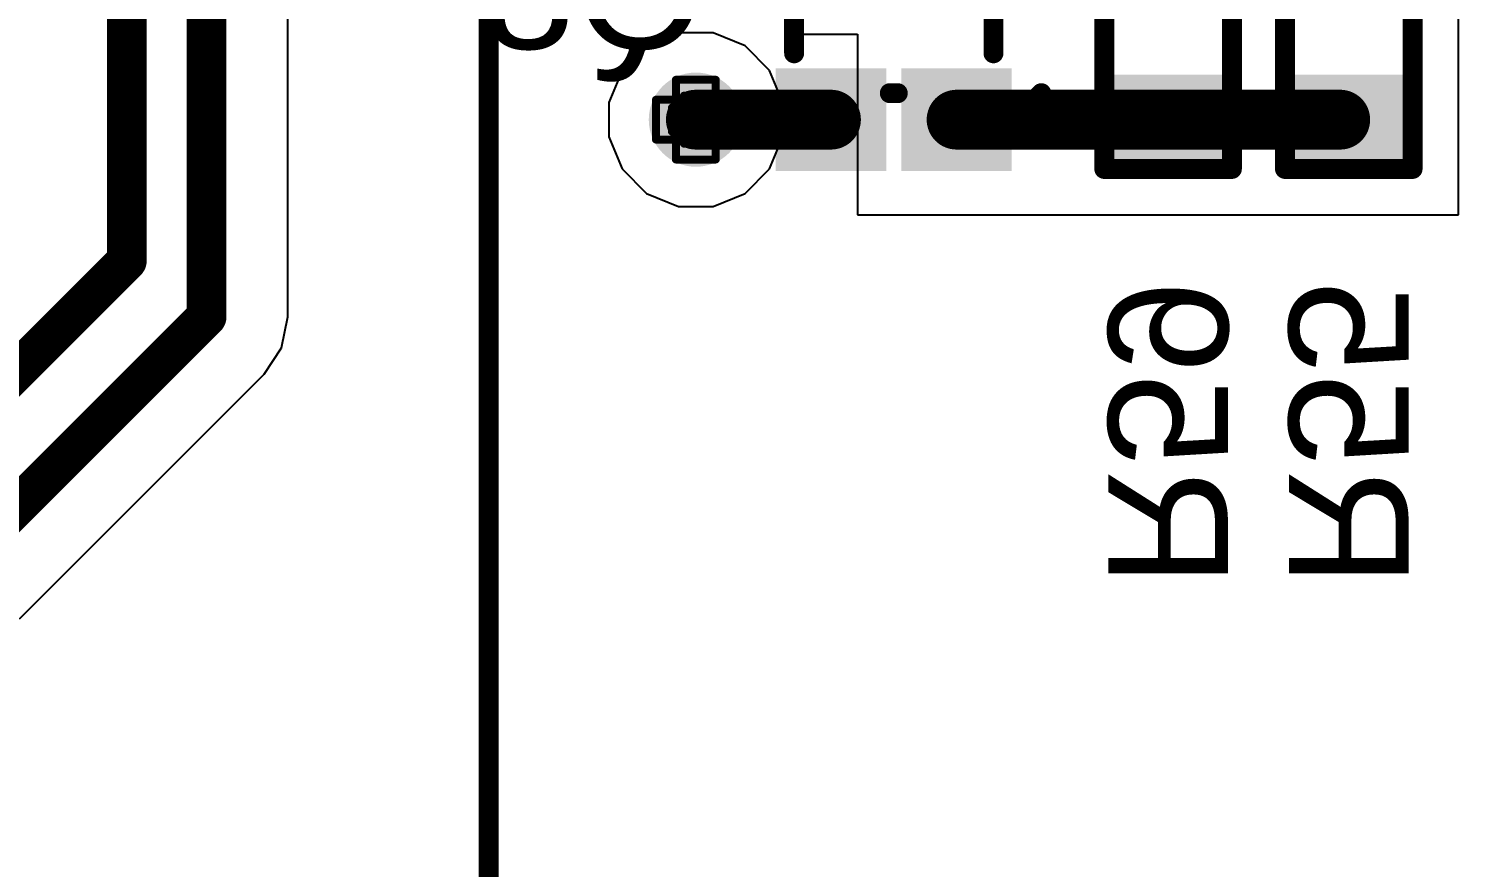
# Model space of a CAD drawing. Header units: inches. Extents: x 0 to 198, y 0 to 199.
# Drawn here: x 3.2454 to 3.604, y 1.2497 to 1.4601 of the extents above; entities that cross this region are included whole.
import ezdxf

# ---------------------------------------------------------------- set-up
doc = ezdxf.new("R2010")
doc.units = ezdxf.units.IN
doc.header["$MEASUREMENT"] = 0
for name, color, linetype in [('Bottom Layer', 5, 'Continuous'), ('Bottom Overlay', 54, 'Continuous'), ('Bottom Paste', 16, 'Continuous'), ('Bottom Solder', 6, 'Continuous'), ('Drill Drawing', 1, 'Continuous'), ('Layer 1', 16, 'Continuous'), ('Layer 2', 76, 'Continuous'), ('Top Layer', 1, 'Continuous'), ('Top Overlay', 2, 'Continuous'), ('Via Holes', 16, 'Continuous')]:
    doc.layers.add(name, color=color, linetype=linetype)
doc.styles.add('Arial', font='', dxfattribs={"height": 0.2})
doc.styles.get('Arial').set_extended_font_data('Arial')

# ---------------------------------------------------------------- blocks, each defined once
blk = doc.blocks.new('R___0402_B_132')
at = {"layer": 'Bottom Layer'}
for points in [[(-0.0095, 0.0125), (-0.0095, -0.0125), (-0.0275, -0.0125), (-0.0275, 0.0125)], [(0.0275, 0.0125), (0.0275, -0.0125), (0.0095, -0.0125), (0.0095, 0.0125)]]:
    blk.add_hatch(color=5, dxfattribs=at).paths.add_polyline_path(points)
at = {"layer": 'Bottom Paste'}
for points in [[(-0.0095, 0.0125), (-0.0095, -0.0125), (-0.0275, -0.0125), (-0.0275, 0.0125)], [(0.0275, 0.0125), (0.0275, -0.0125), (0.0095, -0.0125), (0.0095, 0.0125)]]:
    blk.add_hatch(color=16, dxfattribs=at).paths.add_polyline_path(points)
at = {"layer": 'Bottom Solder'}
for points in [[(-0.00733, 0.01467), (-0.00733, -0.01466), (-0.02967, -0.01466), (-0.02967, 0.01467)], [(0.02967, 0.01467), (0.02967, -0.01466), (0.00733, -0.01466), (0.00733, 0.01467)]]:
    blk.add_hatch(color=6, dxfattribs=at).paths.add_polyline_path(points)
at = {"layer": 'Bottom Overlay'}
for points in [[(-0.031, -0.016, 0.005, 0.005, 0), (-0.031, 0.016, 0.005, 0.005, 0)], [(0.031, 0.016, 0.005, 0.005, 0), (-0.031, 0.016, 0.005, 0.005, 0)], [(0.031, -0.016, 0.005, 0.005, 0), (0.031, 0.016, 0.005, 0.005, 0)], [(0.032, 0.017, 0.000127, 0.000127, 0), (-0.032, 0.017, 0.000127, 0.000127, 0)], [(0.031, -0.016, 0.005, 0.005, 0), (-0.031, -0.016, 0.005, 0.005, 0)]]:
    blk.add_lwpolyline(points, format="xyseb", dxfattribs=at)
for points in [[(-0.03225, 0.016, 0.0025, 0.0025, 1), (-0.02975, 0.016, 0.0025, 0.0025, 1)], [(-0.03225, 0.016, 0.0025, 0.0025, 1), (-0.02975, 0.016, 0.0025, 0.0025, 1)], [(0.02975, 0.016, 0.0025, 0.0025, 1), (0.03225, 0.016, 0.0025, 0.0025, 1)], [(0.02975, 0.016, 0.0025, 0.0025, 1), (0.03225, 0.016, 0.0025, 0.0025, 1)], [(-0.03203, 0.017, 0.0000635, 0.0000635, 1), (-0.03197, 0.017, 0.0000635, 0.0000635, 1)], [(0.03197, 0.017, 0.0000635, 0.0000635, 1), (0.03203, 0.017, 0.0000635, 0.0000635, 1)], [(-0.03225, -0.016, 0.0025, 0.0025, 1), (-0.02975, -0.016, 0.0025, 0.0025, 1)], [(-0.03225, -0.016, 0.0025, 0.0025, 1), (-0.02975, -0.016, 0.0025, 0.0025, 1)], [(0.02975, -0.016, 0.0025, 0.0025, 1), (0.03225, -0.016, 0.0025, 0.0025, 1)], [(0.02975, -0.016, 0.0025, 0.0025, 1), (0.03225, -0.016, 0.0025, 0.0025, 1)]]:
    blk.add_lwpolyline(points, format="xyseb", close=True, dxfattribs=at)
blk = doc.blocks.new('R___0402_B_136')
at = {"layer": 'Bottom Layer'}
for points in [[(-0.0095, 0.0125), (-0.0095, -0.0125), (-0.0275, -0.0125), (-0.0275, 0.0125)], [(0.0275, 0.0125), (0.0275, -0.0125), (0.0095, -0.0125), (0.0095, 0.0125)]]:
    blk.add_hatch(color=5, dxfattribs=at).paths.add_polyline_path(points)
at = {"layer": 'Bottom Paste'}
for points in [[(-0.0095, 0.0125), (-0.0095, -0.0125), (-0.0275, -0.0125), (-0.0275, 0.0125)], [(0.0275, 0.0125), (0.0275, -0.0125), (0.0095, -0.0125), (0.0095, 0.0125)]]:
    blk.add_hatch(color=16, dxfattribs=at).paths.add_polyline_path(points)
at = {"layer": 'Bottom Solder'}
for points in [[(-0.00734, 0.01467), (-0.00734, -0.01466), (-0.02967, -0.01466), (-0.02967, 0.01467)], [(0.02967, 0.01467), (0.02967, -0.01466), (0.00733, -0.01466), (0.00733, 0.01467)]]:
    blk.add_hatch(color=6, dxfattribs=at).paths.add_polyline_path(points)
at = {"layer": 'Bottom Overlay'}
for points in [[(-0.031, -0.016, 0.005, 0.005, 0), (-0.031, 0.016, 0.005, 0.005, 0)], [(0.031, 0.016, 0.005, 0.005, 0), (-0.031, 0.016, 0.005, 0.005, 0)], [(0.031, -0.016, 0.005, 0.005, 0), (0.031, 0.016, 0.005, 0.005, 0)], [(0.032, 0.017, 0.000127, 0.000127, 0), (-0.032, 0.017, 0.000127, 0.000127, 0)], [(0.031, -0.016, 0.005, 0.005, 0), (-0.031, -0.016, 0.005, 0.005, 0)]]:
    blk.add_lwpolyline(points, format="xyseb", dxfattribs=at)
for points in [[(-0.03225, 0.016, 0.0025, 0.0025, 1), (-0.02975, 0.016, 0.0025, 0.0025, 1)], [(-0.03225, 0.016, 0.0025, 0.0025, 1), (-0.02975, 0.016, 0.0025, 0.0025, 1)], [(0.02975, 0.016, 0.0025, 0.0025, 1), (0.03225, 0.016, 0.0025, 0.0025, 1)], [(0.02975, 0.016, 0.0025, 0.0025, 1), (0.03225, 0.016, 0.0025, 0.0025, 1)], [(-0.03203, 0.017, 0.0000635, 0.0000635, 1), (-0.03197, 0.017, 0.0000635, 0.0000635, 1)], [(0.03197, 0.017, 0.0000635, 0.0000635, 1), (0.03203, 0.017, 0.0000635, 0.0000635, 1)], [(-0.03225, -0.016, 0.0025, 0.0025, 1), (-0.02975, -0.016, 0.0025, 0.0025, 1)], [(-0.03225, -0.016, 0.0025, 0.0025, 1), (-0.02975, -0.016, 0.0025, 0.0025, 1)], [(0.02975, -0.016, 0.0025, 0.0025, 1), (0.03225, -0.016, 0.0025, 0.0025, 1)], [(0.02975, -0.016, 0.0025, 0.0025, 1), (0.03225, -0.016, 0.0025, 0.0025, 1)]]:
    blk.add_lwpolyline(points, format="xyseb", close=True, dxfattribs=at)
blk = doc.blocks.new('SOT_723_B_191')
at = {"layer": 'Bottom Layer'}
for points in [[(-0.02559, 0.0315), (-0.00591, 0.0315), (-0.00591, 0.01378), (-0.02559, 0.01378)], [(0.0059, 0.0315), (0.02559, 0.0315), (0.02559, 0.01378), (0.0059, 0.01378)], [(-0.00984, -0.01378), (0.00984, -0.01378), (0.00984, -0.0315), (-0.00984, -0.0315)]]:
    blk.add_hatch(color=5, dxfattribs=at).paths.add_polyline_path(points)
at = {"layer": 'Bottom Paste'}
for points in [[(-0.02559, 0.0315), (-0.00591, 0.0315), (-0.00591, 0.01378), (-0.02559, 0.01378)], [(0.0059, 0.0315), (0.02559, 0.0315), (0.02559, 0.01378), (0.0059, 0.01378)], [(-0.00984, -0.01378), (0.00984, -0.01378), (0.00984, -0.0315), (-0.00984, -0.0315)]]:
    blk.add_hatch(color=16, dxfattribs=at).paths.add_polyline_path(points)
at = {"layer": 'Bottom Solder'}
for points in [[(-0.02959, 0.0355), (-0.00191, 0.0355), (-0.00191, 0.00978), (-0.02959, 0.00978)], [(0.0019, 0.0355), (0.02959, 0.0355), (0.02959, 0.00978), (0.0019, 0.00978)], [(-0.01384, -0.00978), (0.01384, -0.00978), (0.01384, -0.0355), (-0.01384, -0.0355)]]:
    blk.add_hatch(color=6, dxfattribs=at).paths.add_polyline_path(points)
at = {"layer": 'Bottom Overlay'}
for points in [[(-0.032, 0.021, 0.005, 0.005, 0), (-0.037, 0.026, 0.005, 0.005, 0)], [(-0.037, 0.026, 0.005, 0.005, 0), (-0.037, 0.016, 0.005, 0.005, 0)], [(-0.032, 0.021, 0.005, 0.005, 0), (-0.037, 0.016, 0.005, 0.005, 0)], [(0.001, 0.016, 0.005, 0.005, 0), (-0.001, 0.016, 0.005, 0.005, 0)], [(-0.025, 0.006, 0.005, 0.005, 0), (-0.025, -0.025, 0.005, 0.005, 0)], [(-0.025, 0.006, 0.005, 0.005, 0), (-0.025, -0.025, 0.005, 0.005, 0)], [(0.025, 0.006, 0.005, 0.005, 0), (0.025, -0.025, 0.005, 0.005, 0)], [(-0.015, -0.025, 0.005, 0.005, 0), (-0.025, -0.025, 0.005, 0.005, 0)], [(-0.015, -0.025, 0.005, 0.005, 0), (-0.025, -0.025, 0.005, 0.005, 0)], [(0.025, -0.025, 0.005, 0.005, 0), (0.015, -0.025, 0.005, 0.005, 0)]]:
    blk.add_lwpolyline(points, format="xyseb", dxfattribs=at)
for points in [[(-0.03825, 0.026, 0.0025, 0.0025, 1), (-0.03575, 0.026, 0.0025, 0.0025, 1)], [(-0.03825, 0.026, 0.0025, 0.0025, 1), (-0.03575, 0.026, 0.0025, 0.0025, 1)], [(-0.03325, 0.021, 0.0025, 0.0025, 1), (-0.03075, 0.021, 0.0025, 0.0025, 1)], [(-0.03325, 0.021, 0.0025, 0.0025, 1), (-0.03075, 0.021, 0.0025, 0.0025, 1)], [(-0.03825, 0.016, 0.0025, 0.0025, 1), (-0.03575, 0.016, 0.0025, 0.0025, 1)], [(-0.03825, 0.016, 0.0025, 0.0025, 1), (-0.03575, 0.016, 0.0025, 0.0025, 1)], [(-0.00225, 0.016, 0.0025, 0.0025, 1), (0.00025, 0.016, 0.0025, 0.0025, 1)], [(-0.00025, 0.016, 0.0025, 0.0025, 1), (0.00225, 0.016, 0.0025, 0.0025, 1)], [(-0.02625, 0.006, 0.0025, 0.0025, 1), (-0.02375, 0.006, 0.0025, 0.0025, 1)], [(-0.02625, 0.006, 0.0025, 0.0025, 1), (-0.02375, 0.006, 0.0025, 0.0025, 1)], [(0.02375, 0.006, 0.0025, 0.0025, 1), (0.02625, 0.006, 0.0025, 0.0025, 1)], [(-0.02625, -0.025, 0.0025, 0.0025, 1), (-0.02375, -0.025, 0.0025, 0.0025, 1)], [(-0.02625, -0.025, 0.0025, 0.0025, 1), (-0.02375, -0.025, 0.0025, 0.0025, 1)], [(-0.02625, -0.025, 0.0025, 0.0025, 1), (-0.02375, -0.025, 0.0025, 0.0025, 1)], [(-0.02625, -0.025, 0.0025, 0.0025, 1), (-0.02375, -0.025, 0.0025, 0.0025, 1)], [(-0.01625, -0.025, 0.0025, 0.0025, 1), (-0.01375, -0.025, 0.0025, 0.0025, 1)], [(-0.01625, -0.025, 0.0025, 0.0025, 1), (-0.01375, -0.025, 0.0025, 0.0025, 1)], [(0.01375, -0.025, 0.0025, 0.0025, 1), (0.01625, -0.025, 0.0025, 0.0025, 1)], [(0.02375, -0.025, 0.0025, 0.0025, 1), (0.02625, -0.025, 0.0025, 0.0025, 1)], [(0.02375, -0.025, 0.0025, 0.0025, 1), (0.02625, -0.025, 0.0025, 0.0025, 1)]]:
    blk.add_lwpolyline(points, format="xyseb", close=True, dxfattribs=at)
blk = doc.blocks.new('G5RL_1A_E_HR_DC5_214')
at = {"layer": 'Top Overlay'}
blk.add_lwpolyline([(0.55905, -0.24879, 0.005, 0.005, 0), (-0.58268, -0.24879, 0.005, 0.005, 0)], format="xyseb", dxfattribs=at)

msp = doc.modelspace()

# ---------------------------------------------------------------- hatches: boundary and pattern name
at = {"layer": 'Bottom Layer'}
h = msp.add_hatch(color=5, dxfattribs=at)
edge = h.paths.add_edge_path()
edge.add_arc((3.41273, 1.43725), 0.01181, 0, 360)
at = {"layer": 'Layer 1'}
h = msp.add_hatch(color=16, dxfattribs=at)
edge = h.paths.add_edge_path()
edge.add_arc((3.41273, 1.43725), 0.01181, 0, 360)
at = {"layer": 'Layer 2'}
h = msp.add_hatch(color=76, dxfattribs=at)
edge = h.paths.add_edge_path()
edge.add_arc((3.41273, 1.43725), 0.01181, 0, 360)
at = {"layer": 'Top Layer'}
h = msp.add_hatch(color=1, dxfattribs=at)
edge = h.paths.add_edge_path()
edge.add_arc((3.41273, 1.43725), 0.01181, 0, 360)
at = {"layer": 'Via Holes'}
h = msp.add_hatch(color=7, dxfattribs=at)
edge = h.paths.add_edge_path()
edge.add_arc((3.41273, 1.43725), 0.00591, 0, 360)

# ---------------------------------------------------------------- linework, layer by layer
at = {"layer": 'Bottom Layer'}
for p, q in [((3.31039, 1.3878), (3.31039, 1.87411)), ((3.43754, 1.50639), (3.43754, 1.45867)), ((3.604, 1.45039), (3.604, 1.49839)), ((3.43754, 1.45867), (3.45328, 1.45867)), ((3.45328, 1.45867), (3.45328, 1.41339)), ((3.604, 1.41339), (3.604, 1.45039)), ((3.45328, 1.41339), (3.50297, 1.41339)), ((3.50297, 1.41339), (3.50297, 1.41339)), ((3.50297, 1.41339), (3.50368, 1.41339)), ((3.50368, 1.41339), (3.50368, 1.41339)), ((3.50368, 1.41339), (3.50697, 1.41339)), ((3.50697, 1.41339), (3.604, 1.41339)), ((3.30884, 1.37999), (3.31039, 1.3878)), ((3.30442, 1.37338), (3.30884, 1.37999)), ((3.24307, 1.31203), (3.30442, 1.37338)), ((3.30442, 1.37338), (3.30442, 1.37338))]:
    msp.add_line(p, q, dxfattribs=at)
for points in [[(3.27, 1.40185, 0.01, 0.01, 0), (3.27, 1.89585, 0.01, 0.01, 0)], [(3.29, 1.3878, 0.01, 0.01, 0), (3.29, 1.88256, 0.01, 0.01, 0)], [(3.41273, 1.43725, 0.015, 0.015, 0), (3.44663, 1.43725, 0.015, 0.015, 0)], [(3.47813, 1.43725, 0.015, 0.015, 0), (3.57436, 1.43725, 0.015, 0.015, 0)], [(3.217, 1.34884, 0.01, 0.01, 0), (3.27, 1.40185, 0.01, 0.01, 0)], [(3.22866, 1.32645, 0.01, 0.01, 0), (3.29, 1.3878, 0.01, 0.01, 0)]]:
    msp.add_lwpolyline(points, format="xyseb", dxfattribs=at)
for points in [[(3.40898, 1.43725, 0.0075, 0.0075, 1), (3.41648, 1.43725, 0.0075, 0.0075, 1)], [(3.44288, 1.43725, 0.0075, 0.0075, 1), (3.45038, 1.43725, 0.0075, 0.0075, 1)], [(3.47438, 1.43725, 0.0075, 0.0075, 1), (3.48188, 1.43725, 0.0075, 0.0075, 1)], [(3.57061, 1.43725, 0.0075, 0.0075, 1), (3.57811, 1.43725, 0.0075, 0.0075, 1)], [(3.2675, 1.40185, 0.005, 0.005, 1), (3.2725, 1.40185, 0.005, 0.005, 1)], [(3.2675, 1.40185, 0.005, 0.005, 1), (3.2725, 1.40185, 0.005, 0.005, 1)], [(3.2875, 1.3878, 0.005, 0.005, 1), (3.2925, 1.3878, 0.005, 0.005, 1)], [(3.2875, 1.3878, 0.005, 0.005, 1), (3.2925, 1.3878, 0.005, 0.005, 1)]]:
    msp.add_lwpolyline(points, format="xyseb", close=True, dxfattribs=at)
at = {"layer": 'Drill Drawing'}
for points in [[(3.40773, 1.44225, 0.002, 0.002, 0), (3.40773, 1.44725, 0.002, 0.002, 0)], [(3.40773, 1.44725, 0.002, 0.002, 0), (3.41773, 1.44725, 0.002, 0.002, 0)], [(3.41773, 1.44225, 0.002, 0.002, 0), (3.41773, 1.44725, 0.002, 0.002, 0)], [(3.40273, 1.43225, 0.002, 0.002, 0), (3.40273, 1.44225, 0.002, 0.002, 0)], [(3.40273, 1.44225, 0.002, 0.002, 0), (3.40773, 1.44225, 0.002, 0.002, 0)], [(3.40973, 1.44025, 0.002, 0.002, 0), (3.40973, 1.44325, 0.002, 0.002, 0)], [(3.40973, 1.44325, 0.002, 0.002, 0), (3.41573, 1.44325, 0.002, 0.002, 0)], [(3.41573, 1.44025, 0.002, 0.002, 0), (3.41573, 1.44325, 0.002, 0.002, 0)], [(3.41773, 1.44225, 0.002, 0.002, 0), (3.42273, 1.44225, 0.002, 0.002, 0)], [(3.42273, 1.43225, 0.002, 0.002, 0), (3.42273, 1.44225, 0.002, 0.002, 0)], [(3.40673, 1.43425, 0.002, 0.002, 0), (3.40673, 1.44025, 0.002, 0.002, 0)], [(3.40673, 1.44025, 0.002, 0.002, 0), (3.40973, 1.44025, 0.002, 0.002, 0)], [(3.41573, 1.44025, 0.002, 0.002, 0), (3.41873, 1.44025, 0.002, 0.002, 0)], [(3.41873, 1.43425, 0.002, 0.002, 0), (3.41873, 1.44025, 0.002, 0.002, 0)], [(3.40673, 1.43425, 0.002, 0.002, 0), (3.40973, 1.43425, 0.002, 0.002, 0)], [(3.40973, 1.43125, 0.002, 0.002, 0), (3.40973, 1.43425, 0.002, 0.002, 0)], [(3.41573, 1.43425, 0.002, 0.002, 0), (3.41873, 1.43425, 0.002, 0.002, 0)], [(3.41573, 1.43125, 0.002, 0.002, 0), (3.41573, 1.43425, 0.002, 0.002, 0)], [(3.40273, 1.43225, 0.002, 0.002, 0), (3.40773, 1.43225, 0.002, 0.002, 0)], [(3.40773, 1.42725, 0.002, 0.002, 0), (3.40773, 1.43225, 0.002, 0.002, 0)], [(3.40973, 1.43125, 0.002, 0.002, 0), (3.41573, 1.43125, 0.002, 0.002, 0)], [(3.41773, 1.43225, 0.002, 0.002, 0), (3.42273, 1.43225, 0.002, 0.002, 0)], [(3.41773, 1.42725, 0.002, 0.002, 0), (3.41773, 1.43225, 0.002, 0.002, 0)], [(3.40773, 1.42725, 0.002, 0.002, 0), (3.41773, 1.42725, 0.002, 0.002, 0)]]:
    msp.add_lwpolyline(points, format="xyseb", dxfattribs=at)
for points in [[(3.40723, 1.44725, 0.001, 0.001, 1), (3.40823, 1.44725, 0.001, 0.001, 1)], [(3.40723, 1.44725, 0.001, 0.001, 1), (3.40823, 1.44725, 0.001, 0.001, 1)], [(3.41723, 1.44725, 0.001, 0.001, 1), (3.41823, 1.44725, 0.001, 0.001, 1)], [(3.41723, 1.44725, 0.001, 0.001, 1), (3.41823, 1.44725, 0.001, 0.001, 1)], [(3.40223, 1.44225, 0.001, 0.001, 1), (3.40323, 1.44225, 0.001, 0.001, 1)], [(3.40223, 1.44225, 0.001, 0.001, 1), (3.40323, 1.44225, 0.001, 0.001, 1)], [(3.40723, 1.44225, 0.001, 0.001, 1), (3.40823, 1.44225, 0.001, 0.001, 1)], [(3.40723, 1.44225, 0.001, 0.001, 1), (3.40823, 1.44225, 0.001, 0.001, 1)], [(3.40923, 1.44325, 0.001, 0.001, 1), (3.41023, 1.44325, 0.001, 0.001, 1)], [(3.40923, 1.44325, 0.001, 0.001, 1), (3.41023, 1.44325, 0.001, 0.001, 1)], [(3.41523, 1.44325, 0.001, 0.001, 1), (3.41623, 1.44325, 0.001, 0.001, 1)], [(3.41523, 1.44325, 0.001, 0.001, 1), (3.41623, 1.44325, 0.001, 0.001, 1)], [(3.41723, 1.44225, 0.001, 0.001, 1), (3.41823, 1.44225, 0.001, 0.001, 1)], [(3.41723, 1.44225, 0.001, 0.001, 1), (3.41823, 1.44225, 0.001, 0.001, 1)], [(3.42223, 1.44225, 0.001, 0.001, 1), (3.42323, 1.44225, 0.001, 0.001, 1)], [(3.42223, 1.44225, 0.001, 0.001, 1), (3.42323, 1.44225, 0.001, 0.001, 1)], [(3.40623, 1.44025, 0.001, 0.001, 1), (3.40723, 1.44025, 0.001, 0.001, 1)], [(3.40623, 1.44025, 0.001, 0.001, 1), (3.40723, 1.44025, 0.001, 0.001, 1)], [(3.40923, 1.44025, 0.001, 0.001, 1), (3.41023, 1.44025, 0.001, 0.001, 1)], [(3.40923, 1.44025, 0.001, 0.001, 1), (3.41023, 1.44025, 0.001, 0.001, 1)], [(3.41523, 1.44025, 0.001, 0.001, 1), (3.41623, 1.44025, 0.001, 0.001, 1)], [(3.41523, 1.44025, 0.001, 0.001, 1), (3.41623, 1.44025, 0.001, 0.001, 1)], [(3.41823, 1.44025, 0.001, 0.001, 1), (3.41923, 1.44025, 0.001, 0.001, 1)], [(3.41823, 1.44025, 0.001, 0.001, 1), (3.41923, 1.44025, 0.001, 0.001, 1)], [(3.40623, 1.43425, 0.001, 0.001, 1), (3.40723, 1.43425, 0.001, 0.001, 1)], [(3.40623, 1.43425, 0.001, 0.001, 1), (3.40723, 1.43425, 0.001, 0.001, 1)], [(3.40923, 1.43425, 0.001, 0.001, 1), (3.41023, 1.43425, 0.001, 0.001, 1)], [(3.40923, 1.43425, 0.001, 0.001, 1), (3.41023, 1.43425, 0.001, 0.001, 1)], [(3.41523, 1.43425, 0.001, 0.001, 1), (3.41623, 1.43425, 0.001, 0.001, 1)], [(3.41523, 1.43425, 0.001, 0.001, 1), (3.41623, 1.43425, 0.001, 0.001, 1)], [(3.41823, 1.43425, 0.001, 0.001, 1), (3.41923, 1.43425, 0.001, 0.001, 1)], [(3.41823, 1.43425, 0.001, 0.001, 1), (3.41923, 1.43425, 0.001, 0.001, 1)], [(3.40223, 1.43225, 0.001, 0.001, 1), (3.40323, 1.43225, 0.001, 0.001, 1)], [(3.40223, 1.43225, 0.001, 0.001, 1), (3.40323, 1.43225, 0.001, 0.001, 1)], [(3.40723, 1.43225, 0.001, 0.001, 1), (3.40823, 1.43225, 0.001, 0.001, 1)], [(3.40723, 1.43225, 0.001, 0.001, 1), (3.40823, 1.43225, 0.001, 0.001, 1)], [(3.40923, 1.43125, 0.001, 0.001, 1), (3.41023, 1.43125, 0.001, 0.001, 1)], [(3.40923, 1.43125, 0.001, 0.001, 1), (3.41023, 1.43125, 0.001, 0.001, 1)], [(3.41523, 1.43125, 0.001, 0.001, 1), (3.41623, 1.43125, 0.001, 0.001, 1)], [(3.41523, 1.43125, 0.001, 0.001, 1), (3.41623, 1.43125, 0.001, 0.001, 1)], [(3.41723, 1.43225, 0.001, 0.001, 1), (3.41823, 1.43225, 0.001, 0.001, 1)], [(3.41723, 1.43225, 0.001, 0.001, 1), (3.41823, 1.43225, 0.001, 0.001, 1)], [(3.42223, 1.43225, 0.001, 0.001, 1), (3.42323, 1.43225, 0.001, 0.001, 1)], [(3.42223, 1.43225, 0.001, 0.001, 1), (3.42323, 1.43225, 0.001, 0.001, 1)], [(3.40723, 1.42725, 0.001, 0.001, 1), (3.40823, 1.42725, 0.001, 0.001, 1)], [(3.40723, 1.42725, 0.001, 0.001, 1), (3.40823, 1.42725, 0.001, 0.001, 1)], [(3.41723, 1.42725, 0.001, 0.001, 1), (3.41823, 1.42725, 0.001, 0.001, 1)], [(3.41723, 1.42725, 0.001, 0.001, 1), (3.41823, 1.42725, 0.001, 0.001, 1)]]:
    msp.add_lwpolyline(points, format="xyseb", close=True, dxfattribs=at)
at = {"layer": 'Layer 2'}
for p, q in [((3.40839, 1.45906), (3.40037, 1.45574)), ((3.41706, 1.45906), (3.40839, 1.45906)), ((3.42508, 1.45574), (3.41706, 1.45906)), ((3.40037, 1.45574), (3.39423, 1.44961)), ((3.43122, 1.44961), (3.42508, 1.45574)), ((3.39423, 1.44961), (3.39091, 1.44159)), ((3.43454, 1.44159), (3.43122, 1.44961)), ((3.39091, 1.44159), (3.39091, 1.43291)), ((3.43454, 1.43291), (3.43454, 1.44159)), ((3.39091, 1.43291), (3.39423, 1.4249)), ((3.43122, 1.4249), (3.43454, 1.43291)), ((3.39423, 1.4249), (3.40037, 1.41876)), ((3.42508, 1.41876), (3.43122, 1.4249)), ((3.40037, 1.41876), (3.40839, 1.41544)), ((3.41706, 1.41544), (3.42508, 1.41876)), ((3.40839, 1.41544), (3.41706, 1.41544))]:
    msp.add_line(p, q, dxfattribs=at)
at = {"layer": 'Top Layer'}
for p, q in [((3.40839, 1.45906), (3.40037, 1.45574)), ((3.41706, 1.45906), (3.40839, 1.45906)), ((3.42508, 1.45574), (3.41706, 1.45906)), ((3.40037, 1.45574), (3.39423, 1.44961)), ((3.43122, 1.44961), (3.42508, 1.45574)), ((3.39423, 1.44961), (3.39091, 1.44159)), ((3.43454, 1.44159), (3.43122, 1.44961)), ((3.39091, 1.44159), (3.39091, 1.43291)), ((3.43454, 1.43291), (3.43454, 1.44159)), ((3.39091, 1.43291), (3.39423, 1.4249)), ((3.43122, 1.4249), (3.43454, 1.43291)), ((3.39423, 1.4249), (3.40037, 1.41876)), ((3.42508, 1.41876), (3.43122, 1.4249)), ((3.40037, 1.41876), (3.40839, 1.41544)), ((3.41706, 1.41544), (3.42508, 1.41876)), ((3.40839, 1.41544), (3.41706, 1.41544))]:
    msp.add_line(p, q, dxfattribs=at)

# ---------------------------------------------------------------- block references
for name, p, rotation in [('G5RL_1A_E_HR_DC5_214', (3.60958, 1.08147), 270), ('SOT_723_B_191', (3.46238, 1.45989), 180), ('R___0402_B_132', (3.53118, 1.45589), 270), ('R___0402_B_136', (3.5765, 1.45589), 270)]:
    msp.add_blockref(name, p, dxfattribs=dict(rotation=rotation))

# ---------------------------------------------------------------- texts
at = {"layer": 'Bottom Overlay', "style": 'Arial', "text_generation_flag": 2}
msp.add_text('Q8', height=0.03, dxfattribs=at).set_placement((3.41499, 1.455))
for s, p in [('R55', (3.5615, 1.32001)), ('R59', (3.51618, 1.32001))]:
    msp.add_text(s, height=0.03, rotation=270, dxfattribs=at).set_placement(p)

doc.saveas('drawing.dxf')
